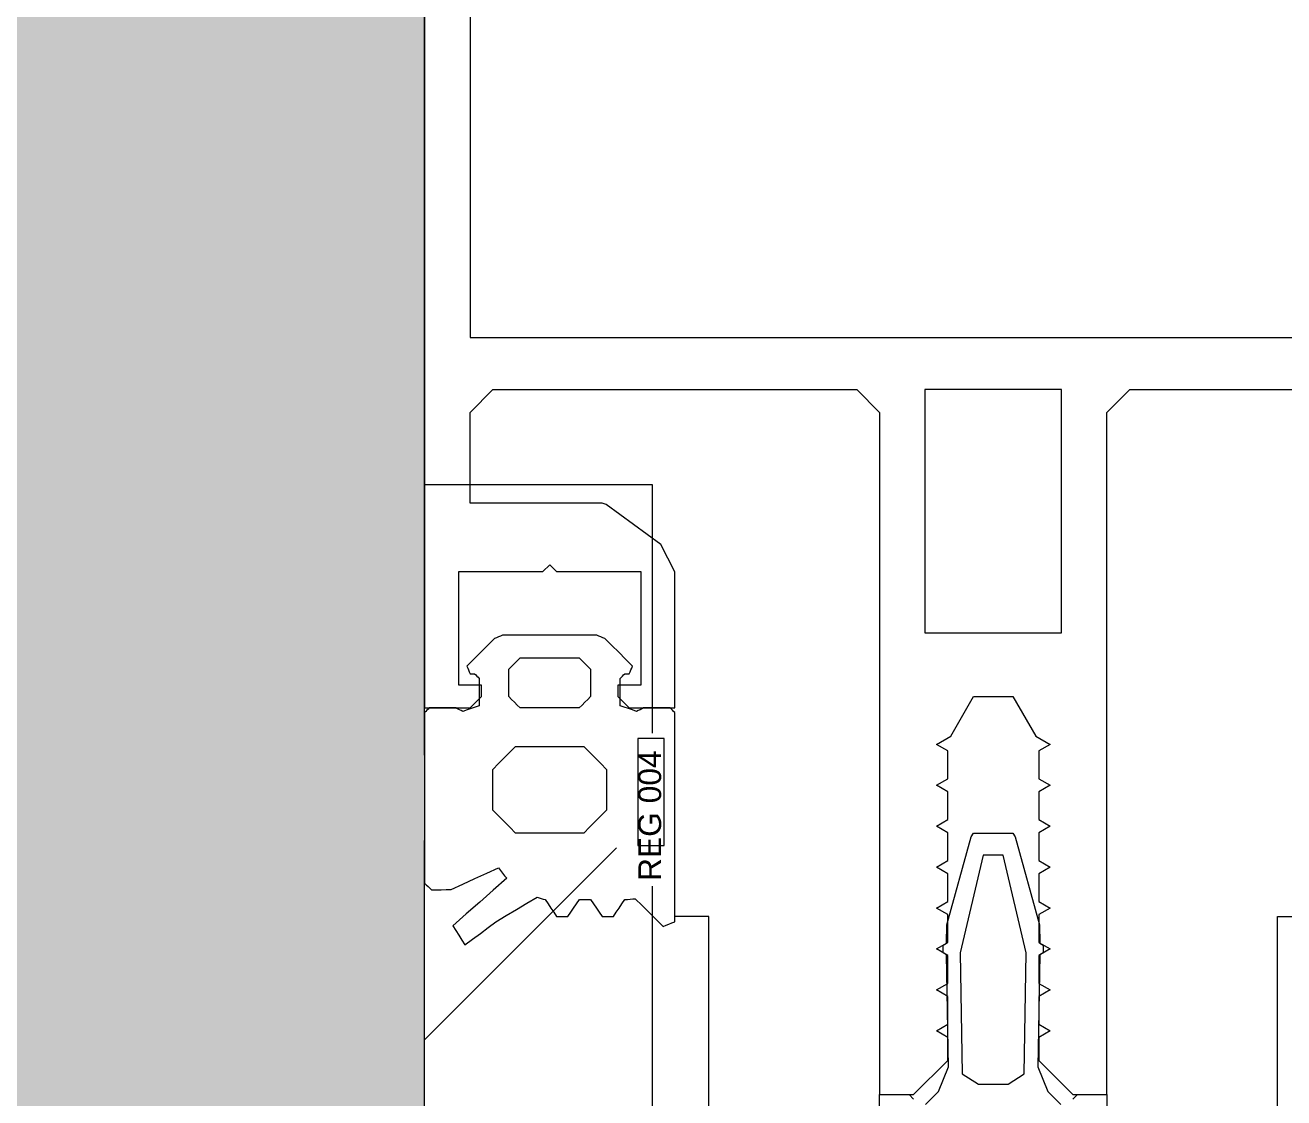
# Model space of a CAD drawing. Header units: millimetres. Extents: x -68946 to 690821, y -552984 to 293768.
# Drawn here: x 120100.3 to 120155.7, y -218728.1 to -218680.9 of the extents above; entities that cross this region are included whole.
import ezdxf

# ---------------------------------------------------------------- set-up
doc = ezdxf.new("R2010")
doc.units = ezdxf.units.MM
for name, color, linetype, lineweight in [('A-GLAZ-____-OTLN', 250, 'Continuous', 5), ('A-GLAZ-CURT-OTLN', 250, 'Continuous', 5), ('A-GLAZ-CWMG-MCUT', 250, 'Continuous', 9), ('A-GLAZ-CWMG-OTLN', 250, 'Continuous', 5), ('G-XREF-____-OTLN', 250, 'Continuous', 9)]:
    doc.layers.add(name, color=color, linetype=linetype, lineweight=lineweight)
doc.styles.add('Arial', font='arial.ttf', dxfattribs={"height": 1})

# ---------------------------------------------------------------- blocks, each defined once
blk = doc.blocks.new('PNS_Панель прямоугольная2 - Нр_Стекло - 40мм-V42-АР1_Маркировочный план 3 этажа секция 2_3')
at = {"layer": 'A-GLAZ-____-OTLN'}
h = blk.add_hatch(dxfattribs=at)
h.set_pattern_fill('FP_26', color=256, style=0, pattern_type=2)
h.set_pattern_definition([(45, (-91660, -39714.82), (-282.8427, 282.8427), [200, -600]), (45, (-91860, -39814.82), (-282.8427, 282.8427), [600, -200]), (45, (-91460, -39914.82), (-282.8427, 282.8427), [200, -600])])
h.paths.add_polyline_path([(505, 0), (515, 0), (514.264, 21.781), (513, 25.238), (513, 25.669), (513, 26.569), (513.103, 27.669), (515, 30.018), (515, 40), (505, 40), (505, 28.094), (508, 27.019), (505, 26.219), (508, 25.669), (507.729, 22.902), (505, 24.344), (505, 21)])
h.paths.add_polyline_path([(-505, 28.094), (-507.678, 28.094), (-506.687, 30.018)])
h.paths.add_polyline_path([(-505, 0), (-505, 24.344), (-507.729, 22.902), (-508, 25.669), (-505, 26.219), (-506.744, 27.469), (-505, 28.094), (-505, 40), (-515, 40), (-514.313, 30.018), (-513, 27.469), (-513, 26.569), (-513.346, 25.369), (-513, 24.818), (-515, 21), (-515, 0)])
h.paths.add_polyline_path([(508, 27.469), (505, 28.094), (506.687, 30.018), (507.678, 28.094)])
for p, q in [((505, 40), (515, 40)), ((515, 40), (515, 29.062)), ((515, 22.328), (515, 0))]:
    blk.add_line(p, q, dxfattribs=at)
blk = doc.blocks.new('Прямоугольный импост - Рядовой 50х200-40428489-АР1_Маркировочный план 3 этажа секция 2_3')
at = {"layer": 'A-GLAZ-CWMG-OTLN'}
blk.add_hatch(color=10, dxfattribs=at).paths.add_polyline_path([(85205, 39775.024), (85205, 39975.024), (84195, 39975.024), (84195, 39775.024), (85204.869, 39775.024)])
at = {"layer": 'A-GLAZ-CWMG-MCUT', "lineweight": 5}
for p, q in [((85205, 39842.918), (85205, 39975.024)), ((85205, 39775.024), (85205, 39839.168))]:
    blk.add_line(p, q, dxfattribs=at)
blk = doc.blocks.new('Прямоугольный импост - 200_dwg-17677014-АР1_Маркировочный план 3 этажа секция 2_3')
at = {"layer": 'G-XREF-____-OTLN', "flags": 128}
for points in [[(227971.452, 196911.968), (227971.452, 196781.968), (227973.452, 196781.968), (227973.952, 196782.468), (227973.952, 196782.968), (227972.952, 196782.968), (227972.952, 196787.968), (227976.652, 196787.968), (227976.952, 196788.268), (227977.252, 196787.968), (227980.952, 196787.968), (227980.952, 196782.968), (227979.952, 196782.968), (227979.952, 196782.468), (227980.452, 196781.968), (227982.452, 196781.968), (227982.452, 196787.951), (227981.834, 196789.164), (227979.431, 196790.91), (227979.255, 196790.968), (227973.452, 196790.968), (227973.452, 196794.968), (227974.452, 196795.968), (227990.452, 196795.968), (227991.452, 196794.968), (227991.452, 196764.968), (227992.952, 196764.968), (227994.452, 196766.468), (227994.452, 196767.479), (227993.952, 196767.768), (227994.452, 196768.056), (227994.452, 196769.279), (227993.952, 196769.568), (227994.452, 196769.856), (227994.452, 196771.079), (227993.952, 196771.368), (227994.452, 196771.656), (227994.452, 196772.879), (227993.952, 196773.168), (227994.452, 196773.456), (227994.452, 196774.679), (227993.952, 196774.968), (227994.452, 196775.256), (227994.452, 196776.479), (227993.952, 196776.768), (227994.452, 196777.056), (227994.452, 196778.279), (227993.952, 196778.568), (227994.452, 196778.856), (227994.452, 196780.079), (227993.952, 196780.368), (227994.585, 196780.733), (227995.586, 196782.468), (227997.318, 196782.468), (227998.32, 196780.733), (227998.952, 196780.368), (227998.452, 196780.079), (227998.452, 196778.856), (227998.952, 196778.568), (227998.452, 196778.279), (227998.452, 196777.056), (227998.952, 196776.768), (227998.452, 196776.479), (227998.452, 196775.256), (227998.952, 196774.968), (227998.452, 196774.679), (227998.452, 196773.456), (227998.952, 196773.168), (227998.452, 196772.879), (227998.452, 196771.656), (227998.952, 196771.368), (227998.452, 196771.079), (227998.452, 196769.856), (227998.952, 196769.568), (227998.452, 196769.279), (227998.452, 196768.056), (227998.952, 196767.768), (227998.452, 196767.479), (227998.452, 196766.468), (227999.952, 196764.968), (228001.452, 196764.968), (228001.452, 196794.968), (228002.452, 196795.968), (228018.452, 196795.968)], [(227974.523, 196785.021), (227974.22, 196784.718), (227973.917, 196784.415), (227973.614, 196784.112), (227973.311, 196783.809)], [(227974.876, 196785.168), (227974.788, 196785.131), (227974.7, 196785.094), (227974.611, 196785.058), (227974.523, 196785.021)], [(227979.028, 196785.168), (227977.99, 196785.168), (227976.952, 196785.168), (227975.914, 196785.168), (227974.876, 196785.168)], [(227979.382, 196785.021), (227979.293, 196785.058), (227979.205, 196785.094), (227979.116, 196785.131), (227979.028, 196785.168)], [(227980.594, 196783.809), (227980.291, 196784.112), (227979.988, 196784.415), (227979.685, 196784.718), (227979.382, 196785.021)], [(227975.152, 196783.668), (227975.277, 196783.793), (227975.402, 196783.918), (227975.527, 196784.043), (227975.652, 196784.168)], [(227975.652, 196784.168), (227976.302, 196784.168), (227976.952, 196784.168), (227977.602, 196784.168), (227978.252, 196784.168)], [(227978.252, 196784.168), (227978.377, 196784.043), (227978.502, 196783.918), (227978.627, 196783.793), (227978.752, 196783.668)], [(227973.311, 196783.809), (227973.346, 196783.724), (227973.382, 196783.638), (227973.417, 196783.553), (227973.452, 196783.468)], [(227975.152, 196782.468), (227975.152, 196782.768), (227975.152, 196783.068), (227975.152, 196783.368), (227975.152, 196783.668)], [(227978.752, 196783.668), (227978.752, 196783.368), (227978.752, 196783.068), (227978.752, 196782.768), (227978.752, 196782.468)], [(227980.452, 196783.468), (227980.488, 196783.553), (227980.523, 196783.638), (227980.558, 196783.724), (227980.594, 196783.809)], [(227973.452, 196783.468), (227973.502, 196783.468), (227973.552, 196783.468), (227973.602, 196783.468), (227973.652, 196783.468)], [(227973.652, 196783.468), (227973.702, 196783.418), (227973.752, 196783.368), (227973.802, 196783.318), (227973.852, 196783.268)], [(227973.852, 196783.268), (227973.852, 196782.967), (227973.852, 196782.666), (227973.852, 196782.366), (227973.852, 196782.065)], [(227980.052, 196783.268), (227980.102, 196783.318), (227980.152, 196783.368), (227980.202, 196783.418), (227980.252, 196783.468)], [(227980.052, 196782.065), (227980.052, 196782.366), (227980.052, 196782.666), (227980.052, 196782.967), (227980.052, 196783.268)], [(227980.252, 196783.468), (227980.302, 196783.468), (227980.352, 196783.468), (227980.402, 196783.468), (227980.452, 196783.468)], [(227975.652, 196781.968), (227975.527, 196782.093), (227975.402, 196782.218), (227975.277, 196782.343), (227975.152, 196782.468)], [(227978.752, 196782.468), (227978.627, 196782.343), (227978.502, 196782.218), (227978.377, 196782.093), (227978.252, 196781.968)], [(227971.652, 196781.968), (227971.602, 196781.918), (227971.552, 196781.868), (227971.502, 196781.818), (227971.452, 196781.768)], [(227972.826, 196781.968), (227972.532, 196781.968), (227972.239, 196781.968), (227971.946, 196781.968), (227971.652, 196781.968)], [(227973.139, 196781.816), (227973.061, 196781.854), (227972.982, 196781.892), (227972.904, 196781.93), (227972.826, 196781.968)], [(227973.852, 196782.065), (227973.674, 196782.003), (227973.496, 196781.941), (227973.317, 196781.879), (227973.139, 196781.816)], [(227978.252, 196781.968), (227977.602, 196781.968), (227976.952, 196781.968), (227976.302, 196781.968), (227975.652, 196781.968)], [(227980.765, 196781.816), (227980.587, 196781.879), (227980.409, 196781.941), (227980.231, 196782.003), (227980.052, 196782.065)], [(227981.079, 196781.968), (227981, 196781.93), (227980.922, 196781.892), (227980.844, 196781.854), (227980.765, 196781.816)], [(227982.252, 196781.968), (227981.959, 196781.968), (227981.665, 196781.968), (227981.372, 196781.968), (227981.079, 196781.968)], [(227982.452, 196781.768), (227982.402, 196781.818), (227982.352, 196781.868), (227982.302, 196781.918), (227982.252, 196781.968)], [(227971.452, 196781.768), (227971.452, 196779.893), (227971.452, 196778.018), (227971.452, 196776.143), (227971.452, 196774.268)], [(227982.452, 196772.568), (227982.452, 196774.868), (227982.452, 196777.168), (227982.452, 196779.468), (227982.452, 196781.768)], [(227974.452, 196779.268), (227974.702, 196779.518), (227974.952, 196779.768), (227975.202, 196780.018), (227975.452, 196780.268)], [(227975.452, 196780.268), (227976.202, 196780.268), (227976.952, 196780.268), (227977.702, 196780.268), (227978.452, 196780.268)], [(227978.452, 196780.268), (227978.702, 196780.018), (227978.952, 196779.768), (227979.202, 196779.518), (227979.452, 196779.268)], [(227974.452, 196777.468), (227974.452, 196777.918), (227974.452, 196778.368), (227974.452, 196778.818), (227974.452, 196779.268)], [(227979.452, 196779.268), (227979.452, 196778.818), (227979.452, 196778.368), (227979.452, 196777.918), (227979.452, 196777.468)], [(227975.452, 196776.468), (227975.202, 196776.718), (227974.952, 196776.968), (227974.702, 196777.218), (227974.452, 196777.468)], [(227979.452, 196777.468), (227979.202, 196777.218), (227978.952, 196776.968), (227978.702, 196776.718), (227978.452, 196776.468)], [(227978.452, 196776.468), (227977.702, 196776.468), (227976.952, 196776.468), (227976.202, 196776.468), (227975.452, 196776.468)], [(227999.952, 196764.768), (228000.152, 196764.968), (228001.452, 196764.968), (228001.452, 196730.967)], [(227991.452, 196730.967), (227991.452, 196764.968), (227992.752, 196764.968), (227992.952, 196764.768)], [(227993.475, 196764.526), (227994.049, 196765.1), (227994.488, 196766.187), (227994.402, 196771.108), (227994.252, 196771.194), (227994.252, 196771.541), (227994.402, 196771.627), (227994.416, 196772.435), (227995.487, 196776.295), (227995.586, 196776.467), (227997.318, 196776.467), (227997.418, 196776.295), (227998.488, 196772.435), (227998.502, 196771.627), (227998.652, 196771.541), (227998.652, 196771.194), (227998.502, 196771.108), (227998.416, 196766.187), (227998.855, 196765.1), (227999.429, 196764.526)], [(227972.616, 196773.982), (227973.137, 196774.221), (227973.659, 196774.461), (227974.181, 196774.7), (227974.703, 196774.939)], [(227974.703, 196774.939), (227974.792, 196774.824), (227974.882, 196774.708), (227974.971, 196774.592), (227975.061, 196774.476)], [(227971.452, 196774.268), (227971.527, 196774.193), (227971.602, 196774.118), (227971.677, 196774.043), (227971.752, 196773.968)], [(227975.061, 196774.476), (227974.467, 196773.955), (227973.873, 196773.433), (227973.28, 196772.912), (227972.686, 196772.391)], [(227971.752, 196773.968), (227971.968, 196773.971), (227972.184, 196773.975), (227972.4, 196773.978), (227972.616, 196773.982)], [(227974.587, 196772.562), (227975.04, 196772.834), (227975.492, 196773.105), (227975.945, 196773.377), (227976.397, 196773.648)], [(227976.397, 196773.648), (227976.486, 196773.62), (227976.574, 196773.592), (227976.663, 196773.565), (227976.751, 196773.537)], [(227976.751, 196773.537), (227976.878, 196773.352), (227977.004, 196773.168), (227977.13, 196772.983), (227977.256, 196772.798)], [(227977.751, 196772.798), (227977.878, 196772.983), (227978.004, 196773.168), (227978.13, 196773.352), (227978.256, 196773.537)], [(227978.256, 196773.537), (227978.38, 196773.537), (227978.504, 196773.537), (227978.628, 196773.537), (227978.751, 196773.537)], [(227978.751, 196773.537), (227978.878, 196773.352), (227979.004, 196773.168), (227979.13, 196772.983), (227979.256, 196772.798)], [(227979.751, 196772.798), (227979.878, 196772.983), (227980.004, 196773.168), (227980.13, 196773.352), (227980.256, 196773.537)], [(227980.256, 196773.537), (227980.371, 196773.548), (227980.486, 196773.558), (227980.601, 196773.569), (227980.716, 196773.58)], [(227980.716, 196773.58), (227981.022, 196773.274), (227981.328, 196772.968), (227981.634, 196772.661), (227981.94, 196772.355)], [(227971.852, 196730.798), (227983.952, 196730.798), (227983.952, 196772.798), (227982.452, 196772.798)], [(227973.219, 196771.544), (227973.561, 196771.799), (227973.903, 196772.053), (227974.245, 196772.308), (227974.587, 196772.562)], [(227977.256, 196772.798), (227977.38, 196772.798), (227977.504, 196772.798), (227977.628, 196772.798), (227977.751, 196772.798)], [(227979.256, 196772.798), (227979.38, 196772.798), (227979.504, 196772.798), (227979.628, 196772.798), (227979.751, 196772.798)], [(227981.94, 196772.355), (227982.068, 196772.408), (227982.196, 196772.461), (227982.324, 196772.514), (227982.452, 196772.568)], [(228021.053, 196730.798), (228008.952, 196730.798), (228008.952, 196772.798), (228010.452, 196772.798)], [(227972.686, 196772.391), (227972.819, 196772.179), (227972.952, 196771.968), (227973.085, 196771.756), (227973.219, 196771.544)]]:
    blk.add_lwpolyline(points, dxfattribs=at)
for points in [[(227973.452, 196906.968), (227973.452, 196798.268), (228019.452, 196798.268), (228019.452, 196906.968)], [(227993.452, 196795.968), (227993.452, 196785.268), (227999.452, 196785.268), (227999.452, 196795.968)], [(227980.822, 196775.926), (227981.991, 196775.926), (227981.991, 196780.625), (227980.822, 196780.625)], [(227997.811, 196765.875), (227997.904, 196771.2), (227996.896, 196775.498), (227996.008, 196775.498), (227995.001, 196771.2), (227995.094, 196765.875), (227995.798, 196765.428), (227997.106, 196765.428)]]:
    blk.add_lwpolyline(points, close=True, dxfattribs=at)
blk = doc.blocks.new('Прямоугольный импост - 200_dwg-V209-АР1_Маркировочный план 3 этажа секция 2_3')
at = {"layer": 'G-XREF-____-OTLN', "flags": 128}
for points in [[(227971.452, 196911.968), (227971.452, 196781.968), (227973.452, 196781.968), (227973.952, 196782.468), (227973.952, 196782.968), (227972.952, 196782.968), (227972.952, 196787.968), (227976.652, 196787.968), (227976.952, 196788.268), (227977.252, 196787.968), (227980.952, 196787.968), (227980.952, 196782.968), (227979.952, 196782.968), (227979.952, 196782.468), (227980.452, 196781.968), (227982.452, 196781.968), (227982.452, 196787.951), (227981.834, 196789.164), (227979.431, 196790.91), (227979.255, 196790.968), (227973.452, 196790.968), (227973.452, 196794.968), (227974.452, 196795.968), (227990.452, 196795.968), (227991.452, 196794.968), (227991.452, 196764.968), (227992.952, 196764.968), (227994.452, 196766.468), (227994.452, 196767.479), (227993.952, 196767.768), (227994.452, 196768.056), (227994.452, 196769.279), (227993.952, 196769.568), (227994.452, 196769.856), (227994.452, 196771.079), (227993.952, 196771.368), (227994.452, 196771.656), (227994.452, 196772.879), (227993.952, 196773.168), (227994.452, 196773.456), (227994.452, 196774.679), (227993.952, 196774.968), (227994.452, 196775.256), (227994.452, 196776.479), (227993.952, 196776.768), (227994.452, 196777.056), (227994.452, 196778.279), (227993.952, 196778.568), (227994.452, 196778.856), (227994.452, 196780.079), (227993.952, 196780.368), (227994.585, 196780.733), (227995.586, 196782.468), (227997.318, 196782.468), (227998.32, 196780.733), (227998.952, 196780.368), (227998.452, 196780.079), (227998.452, 196778.856), (227998.952, 196778.568), (227998.452, 196778.279), (227998.452, 196777.056), (227998.952, 196776.768), (227998.452, 196776.479), (227998.452, 196775.256), (227998.952, 196774.968), (227998.452, 196774.679), (227998.452, 196773.456), (227998.952, 196773.168), (227998.452, 196772.879), (227998.452, 196771.656), (227998.952, 196771.368), (227998.452, 196771.079), (227998.452, 196769.856), (227998.952, 196769.568), (227998.452, 196769.279), (227998.452, 196768.056), (227998.952, 196767.768), (227998.452, 196767.479), (227998.452, 196766.468), (227999.952, 196764.968), (228001.452, 196764.968), (228001.452, 196794.968), (228002.452, 196795.968), (228018.452, 196795.968)], [(227974.523, 196785.021), (227974.22, 196784.718), (227973.917, 196784.415), (227973.614, 196784.112), (227973.311, 196783.809)], [(227974.876, 196785.168), (227974.788, 196785.131), (227974.7, 196785.094), (227974.611, 196785.058), (227974.523, 196785.021)], [(227979.028, 196785.168), (227977.99, 196785.168), (227976.952, 196785.168), (227975.914, 196785.168), (227974.876, 196785.168)], [(227979.382, 196785.021), (227979.293, 196785.058), (227979.205, 196785.094), (227979.116, 196785.131), (227979.028, 196785.168)], [(227980.594, 196783.809), (227980.291, 196784.112), (227979.988, 196784.415), (227979.685, 196784.718), (227979.382, 196785.021)], [(227975.152, 196783.668), (227975.277, 196783.793), (227975.402, 196783.918), (227975.527, 196784.043), (227975.652, 196784.168)], [(227975.652, 196784.168), (227976.302, 196784.168), (227976.952, 196784.168), (227977.602, 196784.168), (227978.252, 196784.168)], [(227978.252, 196784.168), (227978.377, 196784.043), (227978.502, 196783.918), (227978.627, 196783.793), (227978.752, 196783.668)], [(227973.311, 196783.809), (227973.346, 196783.724), (227973.382, 196783.638), (227973.417, 196783.553), (227973.452, 196783.468)], [(227975.152, 196782.468), (227975.152, 196782.768), (227975.152, 196783.068), (227975.152, 196783.368), (227975.152, 196783.668)], [(227978.752, 196783.668), (227978.752, 196783.368), (227978.752, 196783.068), (227978.752, 196782.768), (227978.752, 196782.468)], [(227980.452, 196783.468), (227980.488, 196783.553), (227980.523, 196783.638), (227980.558, 196783.724), (227980.594, 196783.809)], [(227973.452, 196783.468), (227973.502, 196783.468), (227973.552, 196783.468), (227973.602, 196783.468), (227973.652, 196783.468)], [(227973.652, 196783.468), (227973.702, 196783.418), (227973.752, 196783.368), (227973.802, 196783.318), (227973.852, 196783.268)], [(227973.852, 196783.268), (227973.852, 196782.967), (227973.852, 196782.666), (227973.852, 196782.366), (227973.852, 196782.065)], [(227980.052, 196783.268), (227980.102, 196783.318), (227980.152, 196783.368), (227980.202, 196783.418), (227980.252, 196783.468)], [(227980.052, 196782.065), (227980.052, 196782.366), (227980.052, 196782.666), (227980.052, 196782.967), (227980.052, 196783.268)], [(227980.252, 196783.468), (227980.302, 196783.468), (227980.352, 196783.468), (227980.402, 196783.468), (227980.452, 196783.468)], [(227975.652, 196781.968), (227975.527, 196782.093), (227975.402, 196782.218), (227975.277, 196782.343), (227975.152, 196782.468)], [(227978.752, 196782.468), (227978.627, 196782.343), (227978.502, 196782.218), (227978.377, 196782.093), (227978.252, 196781.968)], [(227971.652, 196781.968), (227971.602, 196781.918), (227971.552, 196781.868), (227971.502, 196781.818), (227971.452, 196781.768)], [(227972.826, 196781.968), (227972.532, 196781.968), (227972.239, 196781.968), (227971.946, 196781.968), (227971.652, 196781.968)], [(227973.139, 196781.816), (227973.061, 196781.854), (227972.982, 196781.892), (227972.904, 196781.93), (227972.826, 196781.968)], [(227973.852, 196782.065), (227973.674, 196782.003), (227973.496, 196781.941), (227973.317, 196781.879), (227973.139, 196781.816)], [(227978.252, 196781.968), (227977.602, 196781.968), (227976.952, 196781.968), (227976.302, 196781.968), (227975.652, 196781.968)], [(227980.765, 196781.816), (227980.587, 196781.879), (227980.409, 196781.941), (227980.231, 196782.003), (227980.052, 196782.065)], [(227981.079, 196781.968), (227981, 196781.93), (227980.922, 196781.892), (227980.844, 196781.854), (227980.765, 196781.816)], [(227982.252, 196781.968), (227981.959, 196781.968), (227981.665, 196781.968), (227981.372, 196781.968), (227981.079, 196781.968)], [(227982.452, 196781.768), (227982.402, 196781.818), (227982.352, 196781.868), (227982.302, 196781.918), (227982.252, 196781.968)], [(227971.452, 196781.768), (227971.452, 196779.893), (227971.452, 196778.018), (227971.452, 196776.143), (227971.452, 196774.268)], [(227982.452, 196772.568), (227982.452, 196774.868), (227982.452, 196777.168), (227982.452, 196779.468), (227982.452, 196781.768)], [(227974.452, 196779.268), (227974.702, 196779.518), (227974.952, 196779.768), (227975.202, 196780.018), (227975.452, 196780.268)], [(227975.452, 196780.268), (227976.202, 196780.268), (227976.952, 196780.268), (227977.702, 196780.268), (227978.452, 196780.268)], [(227978.452, 196780.268), (227978.702, 196780.018), (227978.952, 196779.768), (227979.202, 196779.518), (227979.452, 196779.268)], [(227974.452, 196777.468), (227974.452, 196777.918), (227974.452, 196778.368), (227974.452, 196778.818), (227974.452, 196779.268)], [(227979.452, 196779.268), (227979.452, 196778.818), (227979.452, 196778.368), (227979.452, 196777.918), (227979.452, 196777.468)], [(227975.452, 196776.468), (227975.202, 196776.718), (227974.952, 196776.968), (227974.702, 196777.218), (227974.452, 196777.468)], [(227979.452, 196777.468), (227979.202, 196777.218), (227978.952, 196776.968), (227978.702, 196776.718), (227978.452, 196776.468)], [(227978.452, 196776.468), (227977.702, 196776.468), (227976.952, 196776.468), (227976.202, 196776.468), (227975.452, 196776.468)], [(227999.952, 196764.768), (228000.152, 196764.968), (228001.452, 196764.968), (228001.452, 196730.967)], [(227991.452, 196730.967), (227991.452, 196764.968), (227992.752, 196764.968), (227992.952, 196764.768)], [(227993.475, 196764.526), (227994.049, 196765.1), (227994.488, 196766.187), (227994.402, 196771.108), (227994.252, 196771.194), (227994.252, 196771.541), (227994.402, 196771.627), (227994.416, 196772.435), (227995.487, 196776.295), (227995.586, 196776.467), (227997.318, 196776.467), (227997.418, 196776.295), (227998.488, 196772.435), (227998.502, 196771.627), (227998.652, 196771.541), (227998.652, 196771.194), (227998.502, 196771.108), (227998.416, 196766.187), (227998.855, 196765.1), (227999.429, 196764.526)], [(227972.616, 196773.982), (227973.137, 196774.221), (227973.659, 196774.461), (227974.181, 196774.7), (227974.703, 196774.939)], [(227974.703, 196774.939), (227974.792, 196774.824), (227974.882, 196774.708), (227974.971, 196774.592), (227975.061, 196774.476)], [(227971.452, 196774.268), (227971.527, 196774.193), (227971.602, 196774.118), (227971.677, 196774.043), (227971.752, 196773.968)], [(227975.061, 196774.476), (227974.467, 196773.955), (227973.873, 196773.433), (227973.28, 196772.912), (227972.686, 196772.391)], [(227971.752, 196773.968), (227971.968, 196773.971), (227972.184, 196773.975), (227972.4, 196773.978), (227972.616, 196773.982)], [(227974.587, 196772.562), (227975.04, 196772.834), (227975.492, 196773.105), (227975.945, 196773.377), (227976.397, 196773.648)], [(227976.397, 196773.648), (227976.486, 196773.62), (227976.574, 196773.592), (227976.663, 196773.565), (227976.751, 196773.537)], [(227976.751, 196773.537), (227976.878, 196773.352), (227977.004, 196773.168), (227977.13, 196772.983), (227977.256, 196772.798)], [(227977.751, 196772.798), (227977.878, 196772.983), (227978.004, 196773.168), (227978.13, 196773.352), (227978.256, 196773.537)], [(227978.256, 196773.537), (227978.38, 196773.537), (227978.504, 196773.537), (227978.628, 196773.537), (227978.751, 196773.537)], [(227978.751, 196773.537), (227978.878, 196773.352), (227979.004, 196773.168), (227979.13, 196772.983), (227979.256, 196772.798)], [(227979.751, 196772.798), (227979.878, 196772.983), (227980.004, 196773.168), (227980.13, 196773.352), (227980.256, 196773.537)], [(227980.256, 196773.537), (227980.371, 196773.548), (227980.486, 196773.558), (227980.601, 196773.569), (227980.716, 196773.58)], [(227980.716, 196773.58), (227981.022, 196773.274), (227981.328, 196772.968), (227981.634, 196772.661), (227981.94, 196772.355)], [(227971.852, 196730.798), (227983.952, 196730.798), (227983.952, 196772.798), (227982.452, 196772.798)], [(227973.219, 196771.544), (227973.561, 196771.799), (227973.903, 196772.053), (227974.245, 196772.308), (227974.587, 196772.562)], [(227977.256, 196772.798), (227977.38, 196772.798), (227977.504, 196772.798), (227977.628, 196772.798), (227977.751, 196772.798)], [(227979.256, 196772.798), (227979.38, 196772.798), (227979.504, 196772.798), (227979.628, 196772.798), (227979.751, 196772.798)], [(227981.94, 196772.355), (227982.068, 196772.408), (227982.196, 196772.461), (227982.324, 196772.514), (227982.452, 196772.568)], [(228021.053, 196730.798), (228008.952, 196730.798), (228008.952, 196772.798), (228010.452, 196772.798)], [(227972.686, 196772.391), (227972.819, 196772.179), (227972.952, 196771.968), (227973.085, 196771.756), (227973.219, 196771.544)]]:
    blk.add_lwpolyline(points, dxfattribs=at)
for points in [[(227973.452, 196906.968), (227973.452, 196798.268), (228019.452, 196798.268), (228019.452, 196906.968)], [(227993.452, 196795.968), (227993.452, 196785.268), (227999.452, 196785.268), (227999.452, 196795.968)], [(227980.822, 196775.926), (227981.991, 196775.926), (227981.991, 196780.625), (227980.822, 196780.625)], [(227997.811, 196765.875), (227997.904, 196771.2), (227996.896, 196775.498), (227996.008, 196775.498), (227995.001, 196771.2), (227995.094, 196765.875), (227995.798, 196765.428), (227997.106, 196765.428)]]:
    blk.add_lwpolyline(points, close=True, dxfattribs=at)
at = {"layer": 'G-XREF-____-OTLN', "color": 7, "insert": (227980.85, 196774.359), "char_height": 1, "width": 6.86838, "attachment_point": 1, "rotation": 90, "line_spacing_factor": 0.941778, "style": 'Arial'}
blk.add_mtext('REG 004', dxfattribs=at)
blk = doc.blocks.new('Прямоугольный импост - 42х50х200h-V214-АР1_Маркировочный план 3 этажа секция 2_3')
for name in ['Прямоугольный импост - 200_dwg-17677014-АР1_Маркировочный план 3 этажа секция 2_3', 'Прямоугольный импост - 200_dwg-V209-АР1_Маркировочный план 3 этажа секция 2_3']:
    blk.add_blockref(name, (-227996.452, -196751.798))

msp = doc.modelspace()

# ---------------------------------------------------------------- block references
at = {"layer": 'A-GLAZ-CURT-OTLN'}
msp.add_blockref('PNS_Панель прямоугольная2 - Нр_Стекло - 40мм-V42-АР1_Маркировочный план 3 этажа секция 2_3', (119612.9057, -218741.1056), dxfattribs=at)
at = {"layer": 'A-GLAZ-CWMG-OTLN'}
msp.add_blockref('Прямоугольный импост - Рядовой 50х200-40428489-АР1_Маркировочный план 3 этажа секция 2_3', (34912.9057, -258555.9292), dxfattribs=at)
at = {"layer": 'G-XREF-____-OTLN'}
msp.add_blockref('Прямоугольный импост - 42х50х200h-V214-АР1_Маркировочный план 3 этажа секция 2_3', (120142.9057, -218741.1056), dxfattribs=at)

doc.saveas('drawing.dxf')
